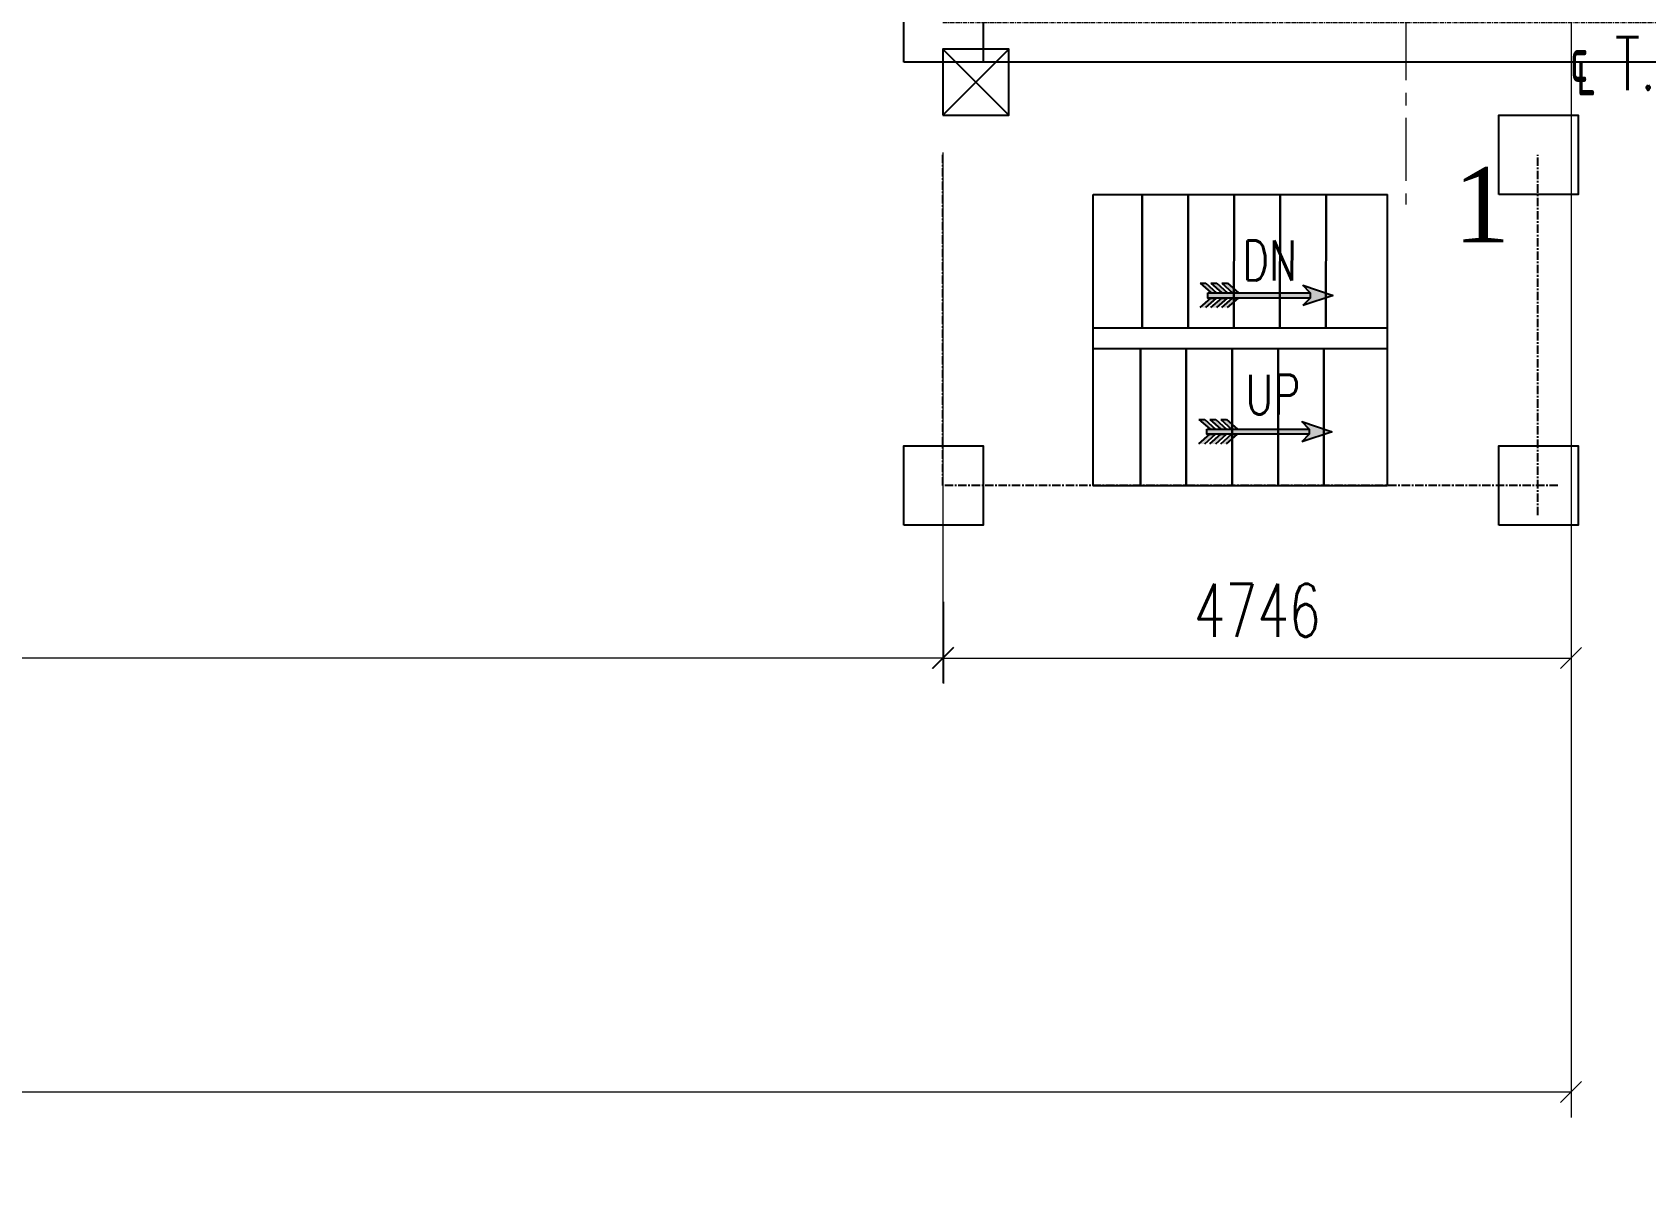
# Model space of a CAD drawing. Header units: millimetres. Extents: x -243837 to -5443, y 40 to 285140.
# Drawn here: x -118395 to -106196, y 67830 to 76639 of the extents above; entities that cross this region are included whole.
import ezdxf

# ---------------------------------------------------------------- set-up
doc = ezdxf.new("R2010")
doc.units = ezdxf.units.MM
doc.linetypes.add('CENTER', pattern=[50.8, 31.75, -6.35, 6.35, -6.35])
doc.linetypes.add('CENTER2', pattern=[1.125, 0.75, -0.125, 0.125, -0.125])
for name, color, linetype in [('0-45-GRID MARKS', 6, 'Continuous'), ('11', 7, 'Continuous'), ('CENTRE', 1, 'CENTER'), ('CONTOUR50', 4, 'Continuous'), ('DWG', 7, 'Continuous')]:
    doc.layers.add(name, color=color, linetype=linetype)
for name, color, linetype, lineweight in [('2', 3, 'Continuous', 20), ('5', 6, 'Continuous', 30), ('CEN', 1, 'CENTER', 9), ('DIM', 1, 'Continuous', 9), ('R-CENTER', 1, 'CENTER2', 5), ('R-OBJECT', 2, 'Continuous', 20), ('TEXT', 255, 'Continuous', 18)]:
    doc.layers.add(name, color=color, linetype=linetype, lineweight=lineweight)
doc.styles.add('KA', font='romans.shx', dxfattribs={"width": 0.7})
doc.styles.add('ROMANS_BIG', font='romans.shx', dxfattribs={"width": 0.85, "bigfont": 'bigfont.shx'})
doc.styles.add('TIMES', font='times.ttf')
doc.dimstyles.new('rakesh', dxfattribs={"dimscale": 160, "dimtxt": 2.5, "dimasz": 1, "dimexe": 0.8, "dimexo": 0.8, "dimgap": 1, "dimtad": 1, "dimdec": 0, "dimzin": 0, "dimdsep": 46, "dimtxsty": 'KA', "dimblk": 'OBLIQUE', "dimcen": 1.5, "dimclrd": 1, "dimclre": 1, "dimclrt": 2, "dimadec": 0, "dimazin": 0, "dimtfac": 1, "dimtdec": 0, "dimtmove": 0, "dimatfit": 2, "dimfxl": 0, "dimtolj": 1, "dimtzin": 0, "dimlwd": -1, "dimlwe": -1, "dimarcsym": 1})
doc.dimstyles.new('rakesh$0', dxfattribs={"dimscale": 160, "dimtxt": 2.5, "dimasz": 1, "dimexe": 0.8, "dimexo": 0.8, "dimgap": 1, "dimtad": 1, "dimdec": 0, "dimzin": 0, "dimdsep": 46, "dimtxsty": 'KA', "dimblk": 'OBLIQUE', "dimcen": 1.5, "dimclrd": 1, "dimclre": 1, "dimclrt": 2, "dimadec": 0, "dimazin": 0, "dimtfac": 1, "dimtdec": 0, "dimtmove": 0, "dimatfit": 2, "dimfxl": 1, "dimtolj": 1, "dimtzin": 0, "dimlwd": -1, "dimlwe": -1, "dimarcsym": 1})

# ---------------------------------------------------------------- blocks, each defined once
blk = doc.blocks.new('_Oblique')
at = {"color": 0, "linetype": 'ByBlock', "lineweight": -2}
blk.add_line((-0.5, -0.5), (0.5, 0.5), dxfattribs=at)
blk = doc.blocks.new('*D188')
at = {"layer": 'DEFPOINTS', "color": 0, "ltscale": 10, "transparency": 16777216}
for p in [(-106760, 78766, 169), (-190510, 78267, 182), (-106760, 68629)]:
    blk.add_point(p, dxfattribs=at)
at = {"layer": 'DIM', "color": 1, "ltscale": 10, "transparency": 16777216}
for p, q in [((-106760, 78638), (-106760, 68437)), ((-190510, 78139), (-190510, 68437)), ((-190510, 68629), (-106760, 68629))]:
    blk.add_line(p, q, dxfattribs=at)
at = {"layer": 'DIM', "color": 1, "ltscale": 10, "transparency": 16777216, "xscale": 160, "yscale": 160, "zscale": 160, "rotation": 180}
blk.add_blockref('_Oblique', (-190510, 68629), dxfattribs=at)
at = {"layer": 'DIM', "color": 1, "ltscale": 10, "transparency": 16777216, "xscale": 160, "yscale": 160, "zscale": 160}
blk.add_blockref('_Oblique', (-106760, 68629), dxfattribs=at)
at = {"layer": 'DIM', "color": 2, "ltscale": 10, "transparency": 16777216, "insert": (-150135, 69094), "char_height": 400, "attachment_point": 5, "style": 'KA'}
blk.add_mtext('\\A1;83750 (HORIZONTAL PULLEY CRS.)', dxfattribs=at)
blk = doc.blocks.new('tt')
at = {"layer": '0-45-GRID MARKS'}
for points in [[(700, 296), (1300, 296), (1300, -304), (700, -304)], [(700, 296), (6300, 296), (6300, -6300), (700, -6300)], [(5700, 300), (6300, 300), (6300, -300), (5700, -300)], [(700, -5700), (1300, -5700), (1300, -6300), (700, -6300)], [(5700, -5700), (6300, -5700), (6300, -6300), (5700, -6300)]]:
    blk.add_lwpolyline(points, close=True, dxfattribs=at)
at = {"layer": 'CEN', "color": 1}
for p, q in [((6000, 393), (6000, -6000)), ((6386, 0), (1000, 0)), ((1000, 0), (1000, -6000)), ((6000, -6000), (1000, -6000))]:
    blk.add_line(p, q, dxfattribs=at)
blk = doc.blocks.new('A$C5DC45814')
blk = doc.blocks.new('A$C662E1037')
at = {"layer": 'DWG'}
h = blk.add_hatch(color=5, dxfattribs=at)
h.set_gradient(color1=(0, 0, 255), rotation=90, tint=1, name='INVCURVED')
h.paths.add_polyline_path([(63, 14), (8, -42), (8, -82), (63, -139), (-165, -62)])
h = blk.add_hatch(color=5, dxfattribs=at)
h.set_gradient(color1=(0, 0, 255), tint=1, name='CURVED')
h.paths.add_polyline_path([(632, 30), (677, 30), (595, -42), (551, -42)])
h.paths.add_polyline_path([(714, 30), (759, 30), (677, -42), (632, -42)])
h.paths.add_polyline_path([(796, 30), (841, 30), (759, -42), (715, -42)])
h = blk.add_hatch(color=5, dxfattribs=at)
h.set_gradient(color1=(0, 0, 255), rotation=90, tint=1)
h.paths.add_polyline_path([(781, -82), (8, -82), (8, -42), (781, -42)])
h = blk.add_hatch(color=5, dxfattribs=at)
h.set_gradient(color1=(0, 0, 255), rotation=180, tint=1, name='CURVED')
h.paths.add_polyline_path([(715, -82), (759, -83), (841, -155), (796, -155)])
h.paths.add_polyline_path([(632, -82), (677, -82), (758, -155), (714, -155)])
h.paths.add_polyline_path([(551, -82), (595, -82), (677, -154), (632, -154)])
at = {"layer": 'DWG', "color": 6}
for p, q in [((-165, -62, -4370), (63, 14, -4370)), ((8, -42, -4370), (63, 14, -4370)), ((632, 30, -4370), (551, -42, -4370)), ((677, 30, -4370), (595, -42, -4370)), ((714, 30, -4370), (632, -42, -4370)), ((759, 30, -4370), (677, -42, -4370)), ((796, 30, -4370), (715, -42, -4370)), ((841, 30, -4370), (759, -42, -4370)), ((63, -139, -4370), (-165, -62, -4370)), ((8, -82, -4370), (63, -139, -4370)), ((595, -42, -4370), (551, -42, -4370)), ((632, -154, -4370), (551, -82, -4370)), ((595, -82, -4370), (551, -82, -4370)), ((677, -154, -4370), (595, -82, -4370)), ((677, -42, -4370), (632, -42, -4370)), ((714, -155, -4370), (632, -82, -4370)), ((677, -82, -4370), (632, -82, -4370)), ((758, -155, -4370), (677, -82, -4370)), ((759, -42, -4370), (715, -42, -4370)), ((796, -155, -4370), (715, -82, -4370)), ((759, -83, -4370), (715, -82, -4370)), ((841, -155, -4370), (759, -83, -4370)), ((677, -154, -4370), (632, -154, -4370)), ((758, -155, -4370), (714, -155, -4370)), ((841, -155, -4370), (796, -155, -4370))]:
    blk.add_line(p, q, dxfattribs=at)
at = {"layer": 'DWG', "color": 6, "elevation": -4370}
blk.add_lwpolyline([(781, -82), (8, -82), (8, -42), (781, -42)], close=True, dxfattribs=at)
blk = doc.blocks.new('*D246')
at = {"layer": 'DEFPOINTS', "color": 0, "ltscale": 10, "transparency": 16777216}
for p in [(-130303, 76059, -169), (-111510, 75858, 0), (-111510, 71911)]:
    blk.add_point(p, dxfattribs=at)
at = {"layer": 'R-OBJECT', "color": 1, "ltscale": 10, "transparency": 16777216}
for p, q in [((-130303, 75931), (-130303, 71719)), ((-111510, 75730), (-111510, 71719)), ((-130303, 71911), (-111510, 71911))]:
    blk.add_line(p, q, dxfattribs=at)
at = {"layer": 'R-OBJECT', "color": 1, "ltscale": 10, "transparency": 16777216, "xscale": 160, "yscale": 160, "zscale": 160, "rotation": 180}
blk.add_blockref('_Oblique', (-130303, 71911), dxfattribs=at)
at = {"layer": 'R-OBJECT', "color": 1, "ltscale": 10, "transparency": 16777216, "xscale": 160, "yscale": 160, "zscale": 160}
blk.add_blockref('_Oblique', (-111510, 71911), dxfattribs=at)
at = {"layer": 'R-OBJECT', "color": 2, "ltscale": 10, "transparency": 16777216, "insert": (-120906, 72271), "char_height": 400, "attachment_point": 5, "style": 'KA'}
blk.add_mtext('\\A1;18792', dxfattribs=at)
blk = doc.blocks.new('*D195')
at = {"layer": 'DEFPOINTS', "color": 0, "ltscale": 10, "transparency": 16777216}
for p in [(-106760, 72478, -169), (-111506, 72463), (-106760, 71909)]:
    blk.add_point(p, dxfattribs=at)
at = {"layer": 'R-OBJECT', "color": 1, "ltscale": 10, "transparency": 16777216}
for p, q in [((-106760, 72350), (-106760, 71717)), ((-111506, 72335), (-111506, 71717)), ((-111506, 71909), (-106760, 71909))]:
    blk.add_line(p, q, dxfattribs=at)
at = {"layer": 'R-OBJECT', "color": 1, "ltscale": 10, "transparency": 16777216, "xscale": 160, "yscale": 160, "zscale": 160, "rotation": 180}
blk.add_blockref('_Oblique', (-111506, 71909), dxfattribs=at)
at = {"layer": 'R-OBJECT', "color": 1, "ltscale": 10, "transparency": 16777216, "xscale": 160, "yscale": 160, "zscale": 160}
blk.add_blockref('_Oblique', (-106760, 71909), dxfattribs=at)
at = {"layer": 'R-OBJECT', "color": 2, "ltscale": 10, "transparency": 16777216, "insert": (-109133, 72269), "char_height": 400, "attachment_point": 5, "style": 'KA'}
blk.add_mtext('\\A1;4746', dxfattribs=at)

msp = doc.modelspace()

# ---------------------------------------------------------------- linework, layer by layer
at = {"extrusion": (-8.32517e-06, 2.19374e-05, 1)}
for p, q in [((-111510.16, 76512.33, 0), (-111010.16, 76012.33, 0.01)), ((-111510.16, 76012.33, 0), (-111010.16, 76512.33, 0))]:
    msp.add_line(p, q, dxfattribs=at)
at = {"extrusion": (-8.32517e-06, 2.19374e-05, 1), "elevation": 2.61}
msp.add_lwpolyline([(-111510.16, 76012.33), (-111010.16, 76012.33), (-111010.16, 76512.33), (-111510.16, 76512.33)], close=True, dxfattribs=at)
at = {"color": 6, "elevation": 0}
for points in [[(-107306.16, 75412.27), (-107306.16, 76012.27), (-106706.16, 76012.27), (-106706.16, 75412.27)], [(-111806.16, 72912.33), (-111806.16, 73512.33), (-111206.16, 73512.33), (-111206.16, 72912.33)], [(-107306.16, 72912.33), (-107306.16, 73512.33), (-106706.16, 73512.33), (-106706.16, 72912.33)]]:
    msp.add_lwpolyline(points, close=True, dxfattribs=at)
at = {"layer": '5', "color": 3, "ltscale": 0.75, "extrusion": (-2.19344e-05, -8.32378e-06, 1)}
for p, q in [((-110001.86, 74404.41, 1468102.67), (-110001.86, 75412.33, 1468102.67)), ((-109656.01, 74404.41, 1468102.67), (-109654.87, 75412.33, 1468102.67)), ((-109308.74, 74404.41, 1468102.67), (-109307.59, 75412.33, 1468102.67)), ((-108961.46, 74404.41, 1468102.67), (-108960.32, 75412.33, 1468102.67)), ((-108614.19, 74404.41, 1468102.67), (-108613.05, 75412.33, 1468102.67)), ((-110016.25, 73212.39, 1468102.67), (-110016.25, 74249.41, 1468102.67)), ((-109670.32, 73212.39, 1468102.67), (-109670.42, 74249.41, 1468102.67)), ((-109323.05, 73212.39, 1468102.67), (-109323.15, 74249.41, 1468102.67)), ((-108975.78, 73212.39, 1468102.67), (-108975.87, 74249.41, 1468102.67)), ((-108628.51, 73212.39, 1468102.67), (-108628.6, 74249.41, 1468102.67))]:
    msp.add_line(p, q, dxfattribs=at)
at = {"layer": 'CEN', "color": 1, "ltscale": 15}
msp.add_line((-108010.16, 82087.33, -26.72), (-108010.16, 75337.33, -26.72), dxfattribs=at)
at = {"layer": 'CENTRE', "ltscale": 2}
for p, q in [((-111510.16, 73212.39, 0), (-111510.16, 75712.33, 0)), ((-107010.17, 72988.33, 0), (-107010.17, 75712.33, 0)), ((-106860.33, 73212.39, 0), (-111510.16, 73212.39, 0))]:
    msp.add_line(p, q, dxfattribs=at)
at = {"layer": 'CONTOUR50', "ltscale": 0.75, "extrusion": (-2.19344e-05, -8.32378e-06, 1)}
for p, q in [((-110372.34, 75412.33, 0), (-108147.54, 75412.33, 0)), ((-110372.34, 73212.39, 0), (-110372.34, 75412.33, 0)), ((-108147.54, 73212.39, 0), (-108147.54, 75412.33, 0)), ((-110372.34, 74404.41, 0), (-108147.54, 74404.41, 0)), ((-110372.34, 74249.41, 0), (-108147.54, 74249.41, 0)), ((-110372.34, 73212.39, 0), (-108147.54, 73212.39, 0))]:
    msp.add_line(p, q, dxfattribs=at)
at = {"layer": 'R-CENTER', "color": 1, "linetype": 'CENTER', "ltscale": 10}
msp.add_line((-106759.94, 81466.44, -159.78), (-106759.94, 75359.42, -159.78), dxfattribs=at)

# ---------------------------------------------------------------- block references
at = {"rotation": 90}
msp.add_blockref('tt', (-111510.16, 75712.33, 0), dxfattribs=at)
at = {"color": 0, "lineweight": 0, "extrusion": (2.19344e-05, 8.32378e-06, 1), "rotation": 180}
for p in [(-108757.01, 74576.16, 1472470.94), (-108764.73, 73545.82, 1472470.93)]:
    msp.add_blockref('A$C662E1037', p, dxfattribs=at)
at = {"layer": '11', "linetype": 'ByBlock', "extrusion": (-2.19344e-05, -8.32378e-06, 1)}
ref = msp.add_blockref('A$C5DC45814', (-110516.62, 74778.24, 1678298.43), dxfattribs=dict(at, xscale=0.7199999999084188, yscale=0.7199999999084188, zscale=0.7199999999084188, rotation=359.9930526659065))
ref.add_attrib('SS', 'DN', (-109209.48, 74778.08, 1678298.43), dxfattribs={"layer": '0', "extrusion": (-2.19344e-05, -8.32378e-06, 1), "height": 300, "rotation": 359.993053, "style": 'ROMANS_BIG', "width": 0.75})
ref = msp.add_blockref('A$C5DC45814', (-110482.91, 73764.93, 1653827.47), dxfattribs=dict(at, xscale=0.7199999999084188, yscale=0.7199999999084188, zscale=0.7199999999084188, rotation=359.9930526659065))
ref.add_attrib('SS', 'UP', (-109186.49, 73764.78, 1653827.47), dxfattribs={"layer": '0', "extrusion": (-2.19344e-05, -8.32378e-06, 1), "height": 300, "rotation": 359.993053, "style": 'ROMANS_BIG', "width": 0.75})

# ---------------------------------------------------------------- texts
at = {"layer": '2', "color": 2, "linetype": 'Continuous', "insert": (-106317.64, 76382.17, -281.89), "char_height": 400, "attachment_point": 5, "style": 'KA'}
msp.add_mtext('\\A1;℄ T.P', dxfattribs=at)
at = {"layer": 'TEXT', "color": 2, "style": 'TIMES'}
msp.add_text('1', height=567, dxfattribs=at).set_placement((-107649.98, 75051.46, -43.94))

# ---------------------------------------------------------------- dimensions: what is measured, and where the dimension line sits
at = {"layer": 'DIM', "ltscale": 10}
dim = msp.add_linear_dim(base=(-106759.94, 68629.34, -169.38), p1=(-190509.57, 78267.14, 12.32), p2=(-106759.94, 78766.01, 0), text='<> (HORIZONTAL PULLEY CRS.)', dimstyle='rakesh', override={"dimexe": 1.2, "dimfxl": 1.5}, dxfattribs=at)
dim.commit()
dim.dimension.update_dxf_attribs({"geometry": '*D188', "text_midpoint": (-150134.75, 68629.34, -169.38), "dimtype": 160})
at = {"layer": 'R-OBJECT', "ltscale": 10}
for base, p1, p2, override, picture, middle in [((-111510.16, 71910.74), (-130302.6, 76059.12, -168.53), (-111510.16, 75857.54, 0), {"dimexe": 1.2, "dimtmove": 1, "dimfxl": 0.18}, '*D246', (-120906.38, 72270.74)), ((-106759.94, 71909.17), (-111506.16, 72463.46), (-106759.94, 72477.55, -169.38), {"dimexe": 1.2, "dimfxl": 0.18}, '*D195', (-109133.05, 72269.17))]:
    dim = msp.add_linear_dim(base=base, p1=p1, p2=p2, dimstyle='rakesh$0', override=override, dxfattribs=at)
    dim.commit()
    dim.dimension.update_dxf_attribs({"geometry": picture, "text_midpoint": middle})

doc.saveas('drawing.dxf')
